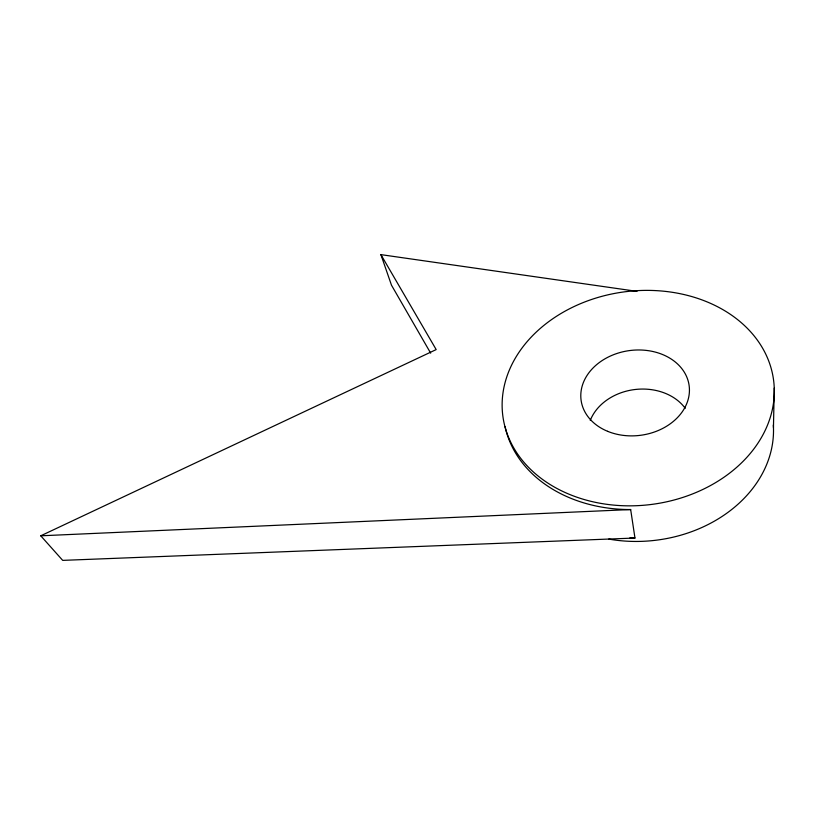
<?xml version="1.0" encoding="UTF-8"?>
<svg xmlns="http://www.w3.org/2000/svg" width="815" height="815" viewBox="0 0 815 815"><rect width="100%" height="100%" fill="white"/><g stroke="black" fill="none" stroke-linecap="round" stroke-linejoin="round"><path stroke-width="1.22" d="M773.455 427.549L774.25 388.062A136.553 107.152 -7.6 0 0 566.731 310.25A136.553 107.152 -7.6 0 0 573.648 496.029A136.553 107.152 -7.6 0 0 774.25 388.062M505.086 426.734A135.983 106.938 -7.5 0 0 630.667 509.548L634.966 538.032L62.694 560.374L40.75 535.801L436.178 349.584L380.9 254.626L637.024 291.373M40.75 535.801L630.667 509.548M430.677 353.16L391.475 285.169L380.9 254.626M773.333 425.002A131.001 105.054 -6.7 0 1 608.795 539.092M590.254 420.448A52.303 41.891 -6.8 0 1 634.457 389.58A52.303 41.891 -6.8 0 1 685.242 408.315M634.966 538.032A131.541 105.267 -6.8 0 1 629.832 537.931M607.623 431.318A54.513 42.716 -7.7 0 0 689.439 390.416A54.513 42.716 -7.7 0 0 608.285 357.041A54.513 42.716 -7.7 0 0 607.623 431.318"/></g></svg>
